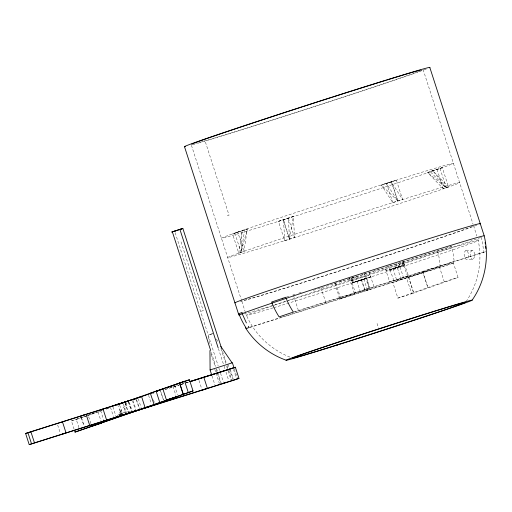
<?xml version="1.0" encoding="UTF-8"?>
<svg xmlns="http://www.w3.org/2000/svg" width="512" height="512" viewBox="0 0 512 512"><rect width="100%" height="100%" fill="white"/><g stroke="black" fill="none" stroke-linecap="round" stroke-linejoin="round"><path stroke-width="0.38" stroke-dasharray="2.56 1.92" d="M238.778 253.21L242.074 230.88L247.29 229.043L243.987 251.373L238.778 253.21L232.531 233.882L237.747 232.051L243.987 251.373M244.685 229.965L241.056 252.39L234.816 233.069L247.29 229.043L241.056 252.39L242.074 230.88L232.531 233.882M122.285 414.451L127.552 402.374M117.018 416.518L119.866 412.352M466.099 301.581C478.381 283.533 483.034 260.192 477.818 238.938M120.326 411.718L126.803 402.867M350.944 278.381L352.384 282.842L363.949 279.002M398.726 262.867L403.526 277.741L408.115 276.122L408.595 275.923L403.27 261.229M465.997 250.182C463.264 252.16 463.597 257.536 466.253 259.475L473.325 259.194L474.106 257.754L474.483 254.304A4.698 1.869 86.9 0 0 473.645 251.162L472.672 250.189L465.997 250.182A4.678 1.888 83.9 0 1 467.482 251.174C468.698 253.658 469.158 257.549 466.867 259.501M472.173 250.17L470.758 251.904A4.653 2.374 88 0 0 470.342 255.354L471.2 258.496L472.851 259.488M209.414 343.546L208.41 335.027L210.771 334.227M399.923 266.586L404.442 264.973L386.112 270.931L400.115 266.528L399.206 264.352L403.75 262.72L403.29 262.829L404.013 265.062M294.758 311.962L485.306 251.802M355.923 281.67L359.168 280.723M353.395 282.458L352.531 282.803L364.954 278.771L353.299 282.49M422.771 271.962L439.213 266.176L444.256 281.798L397.882 298.125L392.832 282.509L422.771 271.962L427.821 287.584M440.026 168.474L446.266 187.795L427.552 172.499L442.304 167.661L448.544 186.982L443.334 188.819L427.552 172.499L432.762 170.662L448.544 186.982M351.424 278.176L354.758 276.998M278.464 221.344L293.37 216.467L294.573 237.562L284.704 240.672L278.464 221.344L293.37 216.467L289.472 239.174L283.226 219.853L288.442 218.016L289.472 239.174L283.507 219.571L284.704 240.672M386.509 183.302L381.466 185.075L392.749 202.624L402.618 199.52L396.371 180.198L391.61 181.69L386.509 183.302L392.749 202.624M396.371 180.198L381.466 185.075L397.856 201.011L391.61 181.69L386.4 183.526L397.856 201.011L391.334 181.971L402.618 199.52M201.299 311.251L203.219 310.579L181.024 241.843M369.248 289.619L339.814 298.886L334.771 283.264L336.23 282.752M363.731 274.336L368.576 272.653M353.946 282.266L357.12 281.146M356.544 281.6L370.931 276.8L370.208 274.566L364.454 276.57M402.918 262.938L403.642 265.165L393.018 268.755L396.621 279.917M370.746 276.858L359.462 280.672M281.824 317.139L326.003 303.232L355.379 292.89L350.336 277.267M339.814 298.886L369.114 288.57L364.07 272.947M408.595 275.923L389.715 282.086L384.909 267.213M411.693 293.779L458.067 277.446L453.024 261.83L406.643 278.157L411.693 293.779L397.882 298.125M74.08 429.133L71.437 420.947L85.235 416.09M94.899 412.691L88.141 415.072L91.021 423.994M86.01 416.006L71.437 420.947M86.758 415.744L102.49 410.202M78.918 427.616L76.275 419.43L87.181 415.776M87.904 415.52L102.464 410.4M106.131 409.101L110.541 407.552L113.421 416.48M407.699 276.275L403.571 265.299L395.264 268.032M454.086 260.646L453.21 253.869L451.526 246.515L312.013 290.739M212.659 333.683L210.957 334.246M357.203 281.229L359.194 280.57M249.568 327.603L454.24 262.867L365.152 290.912L361.677 279.712L366.323 278.253L370.01 289.382M362.906 274.611L351.29 278.298M363.629 276.845L361.773 277.459M359.763 278.112L360.781 277.779M359.373 280.474L363.315 279.219M358.746 278.438L352.582 280.365M400.314 266.189L389.158 269.882L392.691 268.838M227.264 215.782L229.05 215.219L204.794 140.115M442.304 167.661L430.157 171.578L446.266 187.795L432.762 170.662M286.56 297.024L289.6 296.064M292.646 295.104L295.686 294.15M298.726 293.19L301.766 292.237M241.696 312.563L243.219 312.083M334.771 283.264L336.25 282.797M339.213 281.869L344.39 280.237M347.354 279.309L354.01 277.21M451.526 246.515L369.306 272.397L374.349 288.013M393.542 268.576L401.434 265.933L392.128 268.934L394.592 268.211M293.376 312.083L486.01 251.443M249.837 327.206L281.062 317.376M444.256 281.798L458.067 277.446M165.44 389.248L178.618 385.094M180.87 384.39L189.555 381.651M151.514 393.824L154.426 392.909M180.051 384.742L174.848 386.477L177.491 394.662M180.806 384.506L189.139 381.882M164.934 389.6L178.49 385.331M181.402 384.416L184.314 383.501M186.522 382.803L188.774 382.099M106.208 408.922L108.371 408.237M364.166 278.95L367.693 277.907L367.098 278.144L365.658 273.683M212.531 333.67L208.41 335.027M352.384 282.842L352.838 282.733L352.122 280.499M121.568 413.92L118.477 414.246L121.536 413.965M130.746 411.456L123.034 412.218L128.512 412.064M289.901 357.088C270.342 349.293 253.811 333.549 245.907 313.958M216.41 339.078L218.195 342.176M117.414 404.378L119.264 408.704M393.882 280.621L388.557 265.926M366.688 278.138L370.317 289.286M423.104 69.549L473.062 224.218M473.549 225.734L476.87 236.006M437.094 169.491L443.334 188.819M437.613 251.206L438.541 254.79A73.101 64.48 70.6 0 1 440.07 266.234L440.122 267.622M422.867 271.93L427.91 287.552M408.602 276.954L413.645 292.576M408.461 277.005L413.504 292.621M403.52 262.765L404.243 264.998M402.368 261.581L403.571 265.299M402.067 263.194L402.79 265.421M396.128 263.955L401.171 279.571M363.84 279.034L367.443 290.189M377.056 323.488L378.496 327.949M355.488 276.742L360.538 292.365M352.71 280.326L353.434 282.56M351.84 278.029L353.306 282.598M349.363 278.131L354.406 293.747M335.789 283.219L340.595 298.093M320.96 287.616L326.003 303.232M288.333 218.24L294.573 237.562M293.44 295.168L298.483 310.784M191.443 145.331L241.645 300.755M241.882 301.491L245.67 313.229M234.31 368.698L237.434 378.368M233.555 369.542L236.435 378.464M230.336 369.837L233.216 378.758M227.93 364.192L229.126 367.91M229.37 368.653L232.973 379.808M222.534 351.315L226.573 363.821M227.053 365.299L228.493 369.76M228.736 370.502L231.859 380.173M220.941 348.627L225.696 363.334M226.65 366.291L227.853 370.01M228.09 370.752L231.213 380.422M218.381 348.525L223.366 363.968M224.083 366.182L225.043 369.158M226.003 372.134L228.646 380.314M175.162 232.691L218.157 365.805M218.874 368.019L220.314 372.48M220.55 373.222L223.437 382.15M211.315 352.467L215.827 366.438M216.544 368.653L217.504 371.629M217.747 372.371L221.107 382.784M211.149 354.189L215.187 366.688M216.141 369.645L217.344 373.363M217.581 374.112L220.704 383.776M214.79 369.267L215.75 372.237M215.987 372.986L219.354 383.398M212.006 375.91L214.893 384.838M199.021 380.512L201.901 389.434M172.992 386.394L175.872 395.315M163.386 399.712L160.499 390.79L163.354 399.725M153.478 399.885L154.445 402.861M148.582 395.315L151.226 403.494M138.246 398.624L141.126 407.552M136.429 399.245L139.795 409.658M136.422 400.045L139.066 408.224M133.037 400.461L135.917 409.382M132.422 400.627L135.309 409.549M129.306 402.285L132.192 411.213M128.435 401.709L131.315 410.637M125.306 402.867L128.192 411.789M125.056 402.925L128.422 413.338M123.226 403.546L126.054 412.486M119.674 405.165L122.554 414.086M112.909 406.854L116.269 417.267M100.678 410.656L103.558 419.584M98.054 411.949L100.941 420.87M81.376 417.542L84.019 425.722M81.382 417.818L83.782 425.254M57.664 425.005L60.307 433.184M128.512 402.086L131.277 410.707M361.363 279.814L364.928 290.982M481.293 237.229L481.882 239.725A76.934 68.243 70.6 0 1 483.507 251.142L483.584 252.525M472.179 226.528A121.939 1.702 -17.9 0 1 366.707 262.086A121.939 1.702 -17.9 0 1 247.302 299.418M246.726 299.578A121.939 1.702 -17.9 0 1 243.757 300.352M476.73 225.229A128.973 1.798 -17.9 0 1 361.075 264.013A128.973 1.798 -17.9 0 1 240.333 301.67M480.678 237.466A128.973 1.798 -17.9 0 1 461.664 244.25L426.874 255.987A128.973 1.798 -17.9 0 1 286.758 301.133M286.01 301.37A128.973 1.798 -17.9 0 1 272.762 305.459M272.026 305.69A128.973 1.798 -17.9 0 1 244.282 313.907M288.282 300.454A121.939 1.702 -17.9 0 1 451.437 248A121.939 1.702 -17.9 0 1 436.947 255.194A121.939 1.702 -17.9 0 1 273.702 307.693M273.005 307.904A121.939 1.702 -17.9 0 1 273.395 305.491M274.15 305.235A121.939 1.702 -17.9 0 1 285.971 301.229M421.728 70.342A121.939 1.702 -17.9 0 1 420.288 70.925M419.699 71.155A121.939 1.702 -17.9 0 1 311.206 107.539A121.939 1.702 -17.9 0 1 196.858 143.232M426.285 69.043A128.973 1.798 -17.9 0 1 318.643 105.235A128.973 1.798 -17.9 0 1 195.616 143.866M194.79 144.102A128.973 1.798 -17.9 0 1 191.13 145.146M121.504 413.914L118.477 414.246L121.549 413.952M270.298 223.904A121.939 1.702 -17.9 0 0 452.954 163.629A121.939 1.702 -17.9 0 0 289.011 214.778A121.939 1.702 -17.9 0 0 270.298 223.904M276.538 243.226A121.939 1.702 -17.9 0 0 459.194 182.95A121.939 1.702 -17.9 0 0 295.251 234.099A121.939 1.702 -17.9 0 0 276.538 243.226"/><path stroke-width="0.77" d="M211.77 375.168L210.086 369.965L209.958 350.509M472.154 300.115C485.03 281.67 489.536 257.664 484.192 235.808L429.792 67.386M113.446 405.926L112.666 406.112L113.152 405.882M221.587 348.371L182.848 228.448L178.925 229.805M136.051 398.566L138.003 397.882M210.086 369.965L232.384 362.752L234.067 367.955M129.075 413.082L128.422 413.338L139.795 409.658L29.242 444.602L135.373 411.002L133.83 411.155M232.115 362.88L220.813 346.438M113.677 405.69L138.842 397.402M125.472 401.92L124.819 402.176L125.69 401.939M60.787 434.675L66.016 432.832L62.413 421.677M118.374 416.448L116.269 417.267L151.949 405.722L142.419 408.57M29.203 444.614L25.6 433.459L128.192 400.966L184.659 381.267L189.421 379.776L193.024 390.931L141.606 409.037L238.963 378.394L235.36 367.238L189.555 381.651M193.024 390.931L75.04 432.102L74.56 430.618M80.896 416.051L86.054 414.234L89.722 425.37M230.88 368.819L235.36 367.238M238.963 378.394L233.696 380.243M120.685 403.616L122.931 402.822M138.758 397.613L142.534 396.288M143.29 396.019L151.309 393.197M156.518 391.36L160.23 390.054L156.141 391.341M160.979 389.792L163.13 389.037M166.752 387.763L172.749 385.645M173.472 385.395L189.421 379.776M202.182 390.163L207.392 388.333L203.789 377.178M335.782 345.478L338.81 344.41M230.15 369.069L198.541 379.021M131.744 412.141L124.186 414.618M134.675 399.053L135.539 398.758M118.323 416.461L142.445 408.557M117.638 404.307L118.272 404.09M113.005 405.946L25.6 433.459M126.33 401.626L128.826 400.8L117.414 404.378M121.024 415.533L126.592 413.958M147.2 407.456L146.374 407.731M154.01 404.301L150.323 393.171L184.659 381.267L188.262 392.422M145.024 407.469L141.504 396.282M114.72 405.306L128.211 401.197M177.485 230.272L174.669 231.168M103.008 408.896L106.611 420.051M130.291 400.32L133.165 399.405M223.802 382.944L225.978 382.246M182.848 228.448L171.699 232.058L173.485 231.539M182.208 228.698L172.346 231.808L210.605 350.259M113.811 405.69L122.899 402.829M189.894 381.645L233.075 368.051M132.89 399.686L135.366 398.906M190.278 381.626L197.786 379.258M176.352 396.806L166.432 399.93L162.829 388.774M233.754 380.224L136.403 410.874L75.04 432.102M101.658 423.104L91.744 426.227L91.264 424.736M138.816 397.414L142.643 396.218M119.13 404.224L121.408 403.514M218.694 384.55L219.885 384.179M146.221 407.386L146.893 407.181M134.374 399.027L135.322 398.739M286.285 360.25C269.53 354.362 254.918 342.688 245.402 327.706M248.333 326.278L249.075 327.45L246.515 328.563L245.747 327.405A73.101 64.48 70.6 0 1 240.282 317.197L238.938 313.741L241.696 312.563L246.406 322.944M119.571 409.427L122.035 415.194M184.512 146.733L238.906 315.155L246.477 311.987A128.973 1.798 -17.9 0 1 271.558 303.258L296.224 294.976A128.973 1.798 -17.9 0 1 484.192 235.808M179.885 229.338L218.144 347.789M183.264 394.285L183.75 395.776M179.565 382.88L183.168 394.035L179.475 382.906M183.206 394.304L183.686 395.795M156.115 391.136L159.718 402.291M103.802 420.326L104.282 421.811M30.842 431.61L34.445 442.771M27.917 432.634L31.52 443.789M234.957 302.918A128.973 1.798 -17.9 0 1 361.005 260.256A128.973 1.798 -17.9 0 1 479.795 223.962M185.376 146.618A128.973 1.798 -17.9 0 1 305.203 105.798A128.973 1.798 -17.9 0 1 429.35 67.776M191.622 144.205A121.939 1.702 -17.9 0 1 197.498 141.882M198.355 141.574A121.939 1.702 -17.9 0 1 212.499 136.589M213.178 136.358A121.939 1.702 -17.9 0 1 302.022 106.931M302.784 106.682A121.939 1.702 -17.9 0 1 317.952 101.792M318.707 101.549A121.939 1.702 -17.9 0 1 332.205 97.222M332.941 96.986A121.939 1.702 -17.9 0 1 386.054 80.269M386.842 80.026A121.939 1.702 -17.9 0 1 404.71 74.592M405.382 74.387A121.939 1.702 -17.9 0 1 420.365 70.106M485.12 242.406A73.101 64.48 70.6 0 1 485.344 243.93M485.626 246.221A73.101 64.48 70.6 0 1 485.85 248.525M282.874 298.24L271.667 302.022L272.998 305.478A76.691 67.642 70.6 0 0 278.362 315.718L279.11 316.883L293.376 312.083L292.608 310.918A73.101 64.48 70.6 0 1 287.142 300.71L285.798 297.261L282.874 298.24M325.421 348.723A97.728 1.363 -17.9 0 0 471.814 300.416A97.728 1.363 -17.9 0 0 340.416 341.408A97.728 1.363 -17.9 0 0 325.421 348.723M329.171 347.43A90.918 1.267 -17.9 0 0 465.357 302.49A90.918 1.267 -17.9 0 0 343.123 340.627A90.918 1.267 -17.9 0 0 329.171 347.43"/></g></svg>
